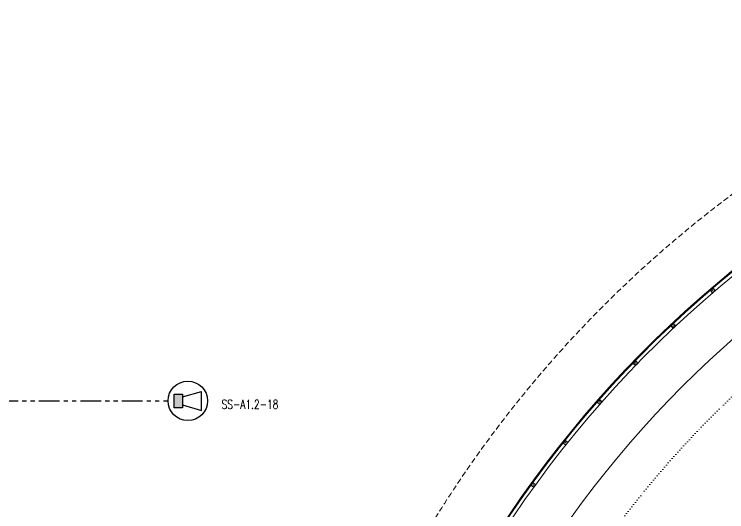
# Model space of a CAD drawing. Extents: x -1299 to 23780, y -3010 to 8106.
# Drawn here: x 15042 to 15847, y 562 to 1124 of the extents above; entities that cross this region are included whole.
import ezdxf

# ---------------------------------------------------------------- set-up
doc = ezdxf.new("R2010")
doc.units = 0
doc.header["$LTSCALE"] = 25
doc.header["$MEASUREMENT"] = 0
for name, pattern in [('DOT2', [0.125, 0, -0.125]), ('HIDDEN', [0.375, 0.25, -0.125]), ('PHANTOM2', [1.25, 0.625, -0.125, 0.125, -0.125, 0.125, -0.125])]:
    doc.linetypes.add(name, pattern=pattern)
doc.layers.get('0').update_dxf_attribs({"color": 9, "lineweight": 9})
for name, color, linetype, lineweight in [('06C', 9, 'Continuous', 9), ('06D', 9, 'Continuous', 9), ('10', 9, 'Continuous', 9), ('11', 9, 'Continuous', 9), ('20', 9, 'DOT2', 9), ('35', 9, 'Continuous', 9), ('40', 9, 'Continuous', 9), ('40B', 9, 'Continuous', 9), ('E-6W ACİL ANONS İÇİN HOPARLÖR (GÖMME) (YANGINA DAYANIKLI)', 7, 'Continuous', 30), ('E-KABLO', 7, 'Continuous', 30), ('E-YAZI', 7, 'Continuous', 30)]:
    doc.layers.add(name, color=color, linetype=linetype, lineweight=lineweight)
doc.styles.add('ILGAZ', font='txttw.shx')

# ---------------------------------------------------------------- blocks, each defined once
blk = doc.blocks.new('Prf-40x40')
for points in [[(1.5, -2), (-1.5, -2, -0.414214), (-2, -1.5), (-2, 1.5, -0.414214), (-1.5, 2), (1.5, 2, -0.414214), (2, 1.5), (2, -1.5, -0.414214)], [(1.5, -1.7), (-1.5, -1.7, -0.414214), (-1.7, -1.5), (-1.7, 1.5, -0.414214), (-1.5, 1.7), (1.5, 1.7, -0.414214), (1.7, 1.5), (1.7, -1.5, -0.414214)]]:
    blk.add_lwpolyline(points, format="xyb", close=True)
blk.add_point((0, 0))
blk = doc.blocks.new('p-2. kat planı')
at = {"layer": '06D'}
blk.add_arc((16652.5, -149.03), 1262.01, 90.03992, 157.85268, dxfattribs=at)
at = {"layer": '11'}
for radius, start, end in [(1267.01, 90, 157.87108), (1266.01, 90.03992, 157.85268)]:
    blk.add_arc((16652.5, -149.03), radius, start, end, dxfattribs=at)
at = {"layer": '20', "linetype": 'HIDDEN'}
blk.add_lwpolyline([(16671.49, 2158.03, 0.152192), (13054.42, 1065.28, 0.152192)], format="xyb", dxfattribs=at)
at = {"layer": '40'}
blk.add_lwpolyline([(13054.42, 704.15, -0.030791), (13682.75, 1104.54), (13576.46, 1296.45, -0.024013), (14116.78, 1562.65), (14175.16, 1426.96), (14212.09, 1442.78), (14154.09, 1578.71, -0.023167), (14698.59, 1781.77), (14742.74, 1640.76), (14781.91, 1653.34), (14736.69, 1793.87, -0.023228), (15300.09, 1942.43), (15330.55, 1797.88), (15369.84, 1806.22), (15339.16, 1950.68, -0.024001), (15933.76, 2044.81), (15957.63, 1826.73, -0.029535), (16671.45, 1862.43), (16671.45, 2206.09), (16650.5, 2206.09, 0.149972), (13055.87, 1124.03), (13054.42, 1124.03)], format="xyb", close=True, dxfattribs=at)
at = {"layer": '40B'}
blk.add_lwpolyline([(13052.5, 1837.5), (13052.5, 1065.5), (13054.42, 1065.5, -0.152186), (16671.45, 2158.21), (16671.45, 2226.09), (16672.5, 2226.09), (16672.5, 2372.5), (15945, 2372.5), (15945, 2365), (14187.5, 2363), (14187.5, 2825), (13845, 2825), (13845, 1845), (13845, 1837.5)], format="xyb", close=True, dxfattribs=at)
at = {"layer": '10'}
for p, xscale, rotation in [((15831.41, 811.99), -0.9999999999999996, 310.5104676294221), ((15786.79, 771.99), -1, 313.2269655174499), ((15744.12, 729.94), -0.9999999999999998, 315.9427719859705), ((15703.49, 685.9), -0.9999999999999974, 318.6577197688506), ((15664.96, 639.96), -0.9999999999999992, 320.5315404233039), ((15628.72, 592.32), -1, 325.8563436100195)]:
    blk.add_blockref('Prf-40x40', p, dxfattribs=dict(at, xscale=xscale, rotation=rotation))
blk = doc.blocks.new('100_6W ACİL ANONS İÇİN HOPARLÖR (GÖMME) (YANGINA DAYANIKLI)')
at = {"layer": 'E-6W ACİL ANONS İÇİN HOPARLÖR (GÖMME) (YANGINA DAYANIKLI)', "color": 4}
for p, q in [((-0.88, 0.66), (2.19, 1.54)), ((2.19, -1.54), (2.19, 1.54)), ((-2.19, -1.1), (-2.19, 1.1)), ((-2.19, 1.1), (-0.88, 1.1)), ((-0.88, 1.1), (-0.88, -1.1)), ((-0.88, -1.1), (-2.19, -1.1)), ((-0.88, -0.66), (2.19, -1.54))]:
    blk.add_line(p, q, dxfattribs=at)
at = {"layer": 'E-6W ACİL ANONS İÇİN HOPARLÖR (GÖMME) (YANGINA DAYANIKLI)', "color": 3}
blk.add_circle((0, 0), 3.19, dxfattribs=at)
at = {"layer": 'E-6W ACİL ANONS İÇİN HOPARLÖR (GÖMME) (YANGINA DAYANIKLI)', "color": 4}
blk.add_solid([(-2.19, 1.1), (-0.88, 1.1), (-2.19, -1.1), (-0.88, -1.1)], dxfattribs=at)

msp = doc.modelspace()

# ---------------------------------------------------------------- linework, layer by layer
at = {"layer": '06C'}
msp.add_lwpolyline([(13124.69, 1100.45), (13117.7, 1111.05, -0.146397), (16605.5, 2161.14), (16605.5, 2148.44, 0.146396), (13124.69, 1100.45, 3.321415)], format="xyb", dxfattribs=at)
at = {"layer": '20', "linetype": 'HIDDEN', "lineweight": 0}
msp.add_lwpolyline([(15413.15, 347.65, -0.306499), (16652.5, 1186.14, -0.306499)], format="xyb", dxfattribs=at)
at = {"layer": '20'}
msp.add_arc((16652.5, -149.03), 1160.21, 90.09877, 154.68884, dxfattribs=at)
at = {"layer": '35'}
msp.add_lwpolyline([(16670.8, 1862.43, 0.158669), (13096.04, 734.16, 0.158669)], format="xyb", dxfattribs=at)
msp.add_arc((16652.5, -149.03), 1207.73, 90.11753, 155.7506, dxfattribs=at)
at = {"layer": 'E-KABLO', "color": 5, "linetype": 'PHANTOM2', "ltscale": 1.5}
msp.add_line((14460.53, 687.25), (15215.9, 687.25), dxfattribs=at)

# ---------------------------------------------------------------- block references
msp.add_blockref('p-2. kat planı', (0, 0))
at = {"layer": 'E-6W ACİL ANONS İÇİN HOPARLÖR (GÖMME) (YANGINA DAYANIKLI)', "xscale": 7, "yscale": 7, "zscale": 7}
msp.add_blockref('100_6W ACİL ANONS İÇİN HOPARLÖR (GÖMME) (YANGINA DAYANIKLI)', (15238.22, 687.25), dxfattribs=at)

# ---------------------------------------------------------------- texts
at = {"layer": 'E-YAZI', "color": 3, "style": 'ILGAZ', "width": 0.75}
msp.add_text('SS-A1.2-18', height=10, dxfattribs=at).set_placement((15276.26, 678.36))

doc.saveas('drawing.dxf')
